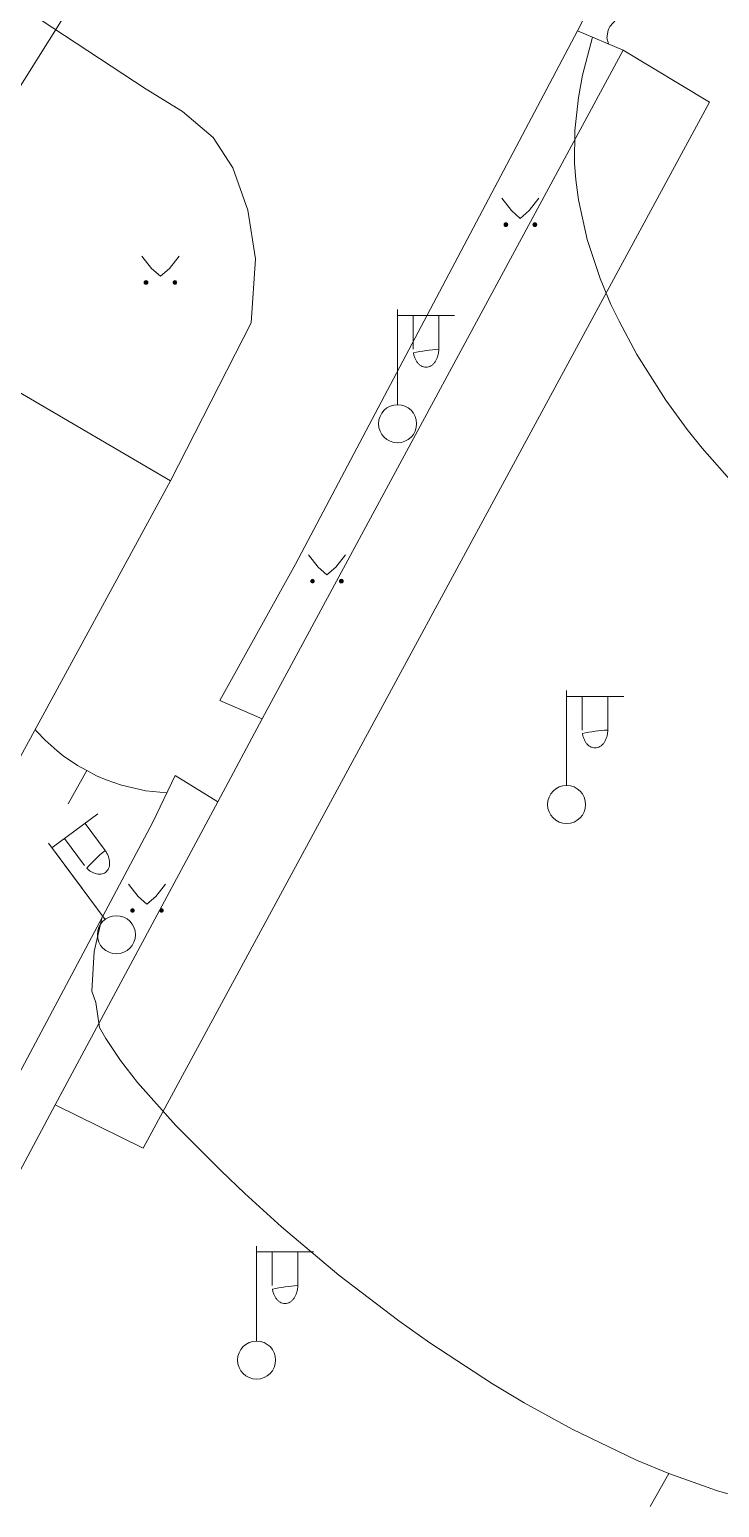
# Model space of a CAD drawing. Extents: x 1000 to 4000, y -5000 to -1000.
# Drawn here: x 1064.5 to 1100.8, y -4222 to -4144.3 of the extents above; entities that cross this region are included whole.
import ezdxf

# ---------------------------------------------------------------- set-up
doc = ezdxf.new("R2010")
doc.units = 0
doc.header["$MEASUREMENT"] = 0
for name, color, linetype in [('СЛОЙ_11', 7, 'CONTINUOUS'), ('СЛОЙ_18', 7, 'CONTINUOUS'), ('СЛОЙ_24', 7, 'CONTINUOUS'), ('СЛОЙ_3', 7, 'CONTINUOUS'), ('СЛОЙ_40', 7, 'CONTINUOUS'), ('СЛОЙ_41', 7, 'CONTINUOUS'), ('СЛОЙ_50', 7, 'CONTINUOUS')]:
    doc.layers.add(name, color=color, linetype=linetype)

msp = doc.modelspace()

# ---------------------------------------------------------------- linework, layer by layer
at = {"layer": 'СЛОЙ_11', "color": 253, "linetype": 'Continuous', "lineweight": 0}
for p, q in [((1076.772, -4180.567), (1095.757, -4145.401)), ((1065.893, -4200.861), (1074.44, -4184.934))]:
    msp.add_line(p, q, dxfattribs=at)
msp.add_lwpolyline([(1095.757, -4145.401), (1100.286, -4148.134), (1070.521, -4203.147), (1065.893, -4200.861)], dxfattribs=at)
at = {"layer": 'СЛОЙ_18', "color": 253, "linetype": 'Continuous', "lineweight": 0}
msp.add_line((1078.396, -4124.447), (1000, -4249.278), dxfattribs=at)
at = {"layer": 'СЛОЙ_24', "color": 253, "linetype": 'Continuous', "lineweight": 0}
msp.add_line((1095.757, -4145.401), (1093.344, -4144.377), dxfattribs=at)
for points in [[(1071.954, -4168.048), (1076.189, -4159.735), (1076.429, -4156.378), (1076.029, -4153.82), (1075.23, -4151.582), (1074.191, -4149.984), (1072.593, -4148.625), (1070.675, -4147.443), (1057.22, -4138.594)], [(1094.104, -4142.949), (1093.879, -4143.365), (1093.344, -4144.377)], [(1093.344, -4144.377), (1078.525, -4172.424), (1074.555, -4179.599)], [(1063.948, -4182.78), (1071.954, -4168.048)], [(1074.555, -4179.599), (1076.772, -4180.567)], [(1074.44, -4184.934), (1076.772, -4180.567)], [(1072.195, -4183.547), (1071.019, -4185.992)], [(1072.195, -4183.547), (1074.44, -4184.934)], [(1071.019, -4185.992), (1047.985, -4229.32), (1046.692, -4232.563)], [(1065.893, -4200.861), (1048.418, -4233.652)]]:
    msp.add_lwpolyline(points, dxfattribs=at)
at = {"layer": 'СЛОЙ_3', "color": 253, "linetype": 'Continuous', "lineweight": 0}
for p, q in [((1083.894, -4164.045), (1083.894, -4159.045)), ((1083.894, -4162.045), (1083.894, -4159.045)), ((1083.894, -4159.359), (1086.894, -4159.359)), ((1084.715, -4161.127), (1084.715, -4159.359)), ((1086.057, -4161.127), (1086.057, -4159.359)), ((1092.779, -4184.07), (1092.779, -4179.07)), ((1092.779, -4182.07), (1092.779, -4179.07)), ((1092.779, -4179.384), (1095.779, -4179.384)), ((1093.6, -4181.152), (1093.6, -4179.384)), ((1094.942, -4181.152), (1094.942, -4179.384)), ((1065.725, -4187.352), (1068.135, -4185.565)), ((1068.516, -4187.484), (1067.463, -4186.064)), ((1067.438, -4188.283), (1066.385, -4186.863)), ((1068.517, -4191.116), (1065.538, -4187.1)), ((1067.326, -4189.51), (1065.538, -4187.1)), ((1076.482, -4213.29), (1076.482, -4208.29)), ((1076.482, -4211.29), (1076.482, -4208.29)), ((1076.482, -4208.604), (1079.482, -4208.604)), ((1077.303, -4210.372), (1077.303, -4208.604)), ((1078.645, -4210.372), (1078.645, -4208.604))]:
    msp.add_line(p, q, dxfattribs=at)
for points in [[(1086.057, -4161.127, -0.035191), (1086.044, -4161.311, -0.036545), (1086.006, -4161.488, -0.03934), (1085.944, -4161.651, -0.0437), (1085.861, -4161.794, -0.049642), (1085.759, -4161.911, -0.056748), (1085.643, -4161.998, -0.0637), (1085.517, -4162.052, -0.068204), (1085.386, -4162.07, -0.068204), (1085.255, -4162.052, -0.0637), (1085.129, -4161.998, -0.056748), (1085.013, -4161.911, -0.049642), (1084.911, -4161.794, -0.0437), (1084.828, -4161.651, -0.03934), (1084.766, -4161.488, -0.036545), (1084.728, -4161.311, -0.035191)], [(1094.942, -4181.152, -0.035191), (1094.929, -4181.336, -0.036545), (1094.891, -4181.513, -0.03934), (1094.829, -4181.676, -0.0437), (1094.746, -4181.819, -0.049642), (1094.644, -4181.936, -0.056748), (1094.528, -4182.023, -0.0637), (1094.402, -4182.077, -0.068204), (1094.271, -4182.095, -0.068204), (1094.14, -4182.077, -0.0637), (1094.014, -4182.023, -0.056748), (1093.898, -4181.936, -0.049642), (1093.796, -4181.819, -0.0437), (1093.713, -4181.676, -0.03934), (1093.651, -4181.513, -0.036545), (1093.613, -4181.336, -0.035191)], [(1068.517, -4187.484, -0.035191), (1068.616, -4187.639, -0.036545), (1068.69, -4187.804, -0.03934), (1068.738, -4187.972, -0.0437), (1068.756, -4188.136, -0.049642), (1068.744, -4188.291, -0.056748), (1068.703, -4188.43, -0.0637), (1068.633, -4188.548, -0.068204), (1068.539, -4188.64, -0.068204), (1068.423, -4188.704, -0.0637), (1068.29, -4188.736, -0.056748), (1068.145, -4188.735, -0.049642), (1067.993, -4188.701, -0.0437), (1067.841, -4188.636, -0.03934), (1067.694, -4188.543, -0.036545), (1067.558, -4188.423, -0.035191)], [(1078.645, -4210.372, -0.035191), (1078.632, -4210.556, -0.036545), (1078.594, -4210.733, -0.03934), (1078.532, -4210.896, -0.0437), (1078.449, -4211.039, -0.049642), (1078.347, -4211.156, -0.056748), (1078.231, -4211.243, -0.0637), (1078.105, -4211.297, -0.068204), (1077.974, -4211.315, -0.068204), (1077.843, -4211.297, -0.0637), (1077.717, -4211.243, -0.056748), (1077.601, -4211.156, -0.049642), (1077.499, -4211.039, -0.0437), (1077.416, -4210.896, -0.03934), (1077.354, -4210.733, -0.036545), (1077.316, -4210.556, -0.035191)]]:
    msp.add_lwpolyline(points, format="xyb", close=True, dxfattribs=at)
for centre in [(1083.894, -4165.045), (1092.779, -4185.07), (1069.113, -4191.919), (1076.482, -4214.29)]:
    msp.add_circle(centre, 1, dxfattribs=at)
at = {"layer": 'СЛОЙ_40', "color": 253, "linetype": 'Continuous', "lineweight": 0}
msp.add_lwpolyline([(1063.88, -4163.307), (1071.954, -4168.048)], dxfattribs=at)
at = {"layer": 'СЛОЙ_41', "color": 253, "linetype": 'Continuous', "lineweight": 0}
for p, q in [((1089.375, -4153.187), (1089.885, -4153.837)), ((1091.325, -4153.187), (1090.815, -4153.837)), ((1089.885, -4153.837), (1090.345, -4154.247)), ((1090.815, -4153.837), (1090.345, -4154.247)), ((1070.455, -4156.224), (1070.965, -4156.874)), ((1072.405, -4156.224), (1071.895, -4156.874)), ((1070.965, -4156.874), (1071.425, -4157.284)), ((1071.895, -4156.874), (1071.425, -4157.284)), ((1079.202, -4171.935), (1079.712, -4172.585)), ((1081.152, -4171.935), (1080.642, -4172.585)), ((1079.712, -4172.585), (1080.172, -4172.995)), ((1080.642, -4172.585), (1080.172, -4172.995)), ((1069.743, -4189.255), (1070.253, -4189.905)), ((1071.693, -4189.255), (1071.183, -4189.905)), ((1070.253, -4189.905), (1070.713, -4190.315)), ((1071.183, -4189.905), (1070.713, -4190.315))]:
    msp.add_line(p, q, dxfattribs=at)
for centre in [(1089.589, -4154.575), (1091.11, -4154.575), (1070.669, -4157.612), (1072.19, -4157.612), (1079.416, -4173.323), (1080.937, -4173.323), (1069.957, -4190.643), (1071.478, -4190.643)]:
    msp.add_circle(centre, 0.0976, dxfattribs=at)
for points in [[(1089.493, -4154.594), (1089.491, -4154.575), (1089.493, -4154.556)], [(1089.498, -4154.612), (1089.493, -4154.556), (1089.498, -4154.538)], [(1089.493, -4154.594), (1089.493, -4154.556), (1089.498, -4154.612)], [(1089.507, -4154.629), (1089.498, -4154.538), (1089.507, -4154.521)], [(1089.498, -4154.612), (1089.498, -4154.538), (1089.507, -4154.629)], [(1089.52, -4154.644), (1089.507, -4154.521), (1089.52, -4154.506)], [(1089.507, -4154.629), (1089.507, -4154.521), (1089.52, -4154.644)], [(1089.534, -4154.656), (1089.52, -4154.506), (1089.534, -4154.494)], [(1089.52, -4154.644), (1089.52, -4154.506), (1089.534, -4154.656)], [(1089.551, -4154.665), (1089.534, -4154.494), (1089.551, -4154.485)], [(1089.534, -4154.656), (1089.534, -4154.494), (1089.551, -4154.665)], [(1089.57, -4154.671), (1089.551, -4154.485), (1089.57, -4154.479)], [(1089.551, -4154.665), (1089.551, -4154.485), (1089.57, -4154.671)], [(1089.589, -4154.673), (1089.57, -4154.479), (1089.589, -4154.477)], [(1089.57, -4154.671), (1089.57, -4154.479), (1089.589, -4154.673)], [(1091.014, -4154.594), (1091.012, -4154.575), (1091.014, -4154.556)], [(1091.019, -4154.612), (1091.014, -4154.556), (1091.019, -4154.538)], [(1091.014, -4154.594), (1091.014, -4154.556), (1091.019, -4154.612)], [(1091.028, -4154.629), (1091.019, -4154.538), (1091.028, -4154.521)], [(1091.019, -4154.612), (1091.019, -4154.538), (1091.028, -4154.629)], [(1091.041, -4154.644), (1091.028, -4154.521), (1091.041, -4154.506)], [(1091.028, -4154.629), (1091.028, -4154.521), (1091.041, -4154.644)], [(1091.055, -4154.656), (1091.041, -4154.506), (1091.055, -4154.494)], [(1091.041, -4154.644), (1091.041, -4154.506), (1091.055, -4154.656)], [(1091.072, -4154.665), (1091.055, -4154.494), (1091.072, -4154.485)], [(1091.055, -4154.656), (1091.055, -4154.494), (1091.072, -4154.665)], [(1091.091, -4154.671), (1091.072, -4154.485), (1091.091, -4154.479)], [(1091.072, -4154.665), (1091.072, -4154.485), (1091.091, -4154.671)], [(1091.11, -4154.673), (1091.091, -4154.479), (1091.11, -4154.477)], [(1091.091, -4154.671), (1091.091, -4154.479), (1091.11, -4154.673)], [(1070.573, -4157.631), (1070.571, -4157.612), (1070.573, -4157.593)], [(1070.578, -4157.649), (1070.573, -4157.593), (1070.578, -4157.575)], [(1070.573, -4157.631), (1070.573, -4157.593), (1070.578, -4157.649)], [(1070.587, -4157.666), (1070.578, -4157.575), (1070.587, -4157.558)], [(1070.578, -4157.649), (1070.578, -4157.575), (1070.587, -4157.666)], [(1070.6, -4157.681), (1070.587, -4157.558), (1070.6, -4157.543)], [(1070.587, -4157.666), (1070.587, -4157.558), (1070.6, -4157.681)], [(1070.614, -4157.693), (1070.6, -4157.543), (1070.614, -4157.531)], [(1070.6, -4157.681), (1070.6, -4157.543), (1070.614, -4157.693)], [(1070.631, -4157.702), (1070.614, -4157.531), (1070.631, -4157.522)], [(1070.614, -4157.693), (1070.614, -4157.531), (1070.631, -4157.702)], [(1070.65, -4157.708), (1070.631, -4157.522), (1070.65, -4157.516)], [(1070.631, -4157.702), (1070.631, -4157.522), (1070.65, -4157.708)], [(1070.669, -4157.71), (1070.65, -4157.516), (1070.669, -4157.514)], [(1070.65, -4157.708), (1070.65, -4157.516), (1070.669, -4157.71)], [(1072.094, -4157.631), (1072.092, -4157.612), (1072.094, -4157.593)], [(1072.099, -4157.649), (1072.094, -4157.593), (1072.099, -4157.575)], [(1072.094, -4157.631), (1072.094, -4157.593), (1072.099, -4157.649)], [(1072.108, -4157.666), (1072.099, -4157.575), (1072.108, -4157.558)], [(1072.099, -4157.649), (1072.099, -4157.575), (1072.108, -4157.666)], [(1072.121, -4157.681), (1072.108, -4157.558), (1072.121, -4157.543)], [(1072.108, -4157.666), (1072.108, -4157.558), (1072.121, -4157.681)], [(1072.135, -4157.693), (1072.121, -4157.543), (1072.135, -4157.531)], [(1072.121, -4157.681), (1072.121, -4157.543), (1072.135, -4157.693)], [(1072.152, -4157.702), (1072.135, -4157.531), (1072.152, -4157.522)], [(1072.135, -4157.693), (1072.135, -4157.531), (1072.152, -4157.702)], [(1072.171, -4157.708), (1072.152, -4157.522), (1072.171, -4157.516)], [(1072.152, -4157.702), (1072.152, -4157.522), (1072.171, -4157.708)], [(1072.19, -4157.71), (1072.171, -4157.516), (1072.19, -4157.514)], [(1072.171, -4157.708), (1072.171, -4157.516), (1072.19, -4157.71)], [(1079.32, -4173.342), (1079.318, -4173.323), (1079.32, -4173.304)], [(1079.325, -4173.36), (1079.32, -4173.304), (1079.325, -4173.286)], [(1079.32, -4173.342), (1079.32, -4173.304), (1079.325, -4173.36)], [(1079.334, -4173.377), (1079.325, -4173.286), (1079.334, -4173.269)], [(1079.325, -4173.36), (1079.325, -4173.286), (1079.334, -4173.377)], [(1079.347, -4173.392), (1079.334, -4173.269), (1079.347, -4173.254)], [(1079.334, -4173.377), (1079.334, -4173.269), (1079.347, -4173.392)], [(1079.361, -4173.404), (1079.347, -4173.254), (1079.361, -4173.242)], [(1079.347, -4173.392), (1079.347, -4173.254), (1079.361, -4173.404)], [(1079.378, -4173.413), (1079.361, -4173.242), (1079.378, -4173.233)], [(1079.361, -4173.404), (1079.361, -4173.242), (1079.378, -4173.413)], [(1079.397, -4173.419), (1079.378, -4173.233), (1079.397, -4173.227)], [(1079.378, -4173.413), (1079.378, -4173.233), (1079.397, -4173.419)], [(1079.416, -4173.421), (1079.397, -4173.227), (1079.416, -4173.225)], [(1079.397, -4173.419), (1079.397, -4173.227), (1079.416, -4173.421)], [(1080.841, -4173.342), (1080.839, -4173.323), (1080.841, -4173.304)], [(1080.846, -4173.36), (1080.841, -4173.304), (1080.846, -4173.286)], [(1080.841, -4173.342), (1080.841, -4173.304), (1080.846, -4173.36)], [(1080.855, -4173.377), (1080.846, -4173.286), (1080.855, -4173.269)], [(1080.846, -4173.36), (1080.846, -4173.286), (1080.855, -4173.377)], [(1080.868, -4173.392), (1080.855, -4173.269), (1080.868, -4173.254)], [(1080.855, -4173.377), (1080.855, -4173.269), (1080.868, -4173.392)], [(1080.882, -4173.404), (1080.868, -4173.254), (1080.882, -4173.242)], [(1080.868, -4173.392), (1080.868, -4173.254), (1080.882, -4173.404)], [(1080.899, -4173.413), (1080.882, -4173.242), (1080.899, -4173.233)], [(1080.882, -4173.404), (1080.882, -4173.242), (1080.899, -4173.413)], [(1080.918, -4173.419), (1080.899, -4173.233), (1080.918, -4173.227)], [(1080.899, -4173.413), (1080.899, -4173.233), (1080.918, -4173.419)], [(1080.937, -4173.421), (1080.918, -4173.227), (1080.937, -4173.225)], [(1080.918, -4173.419), (1080.918, -4173.227), (1080.937, -4173.421)], [(1069.861, -4190.662), (1069.859, -4190.643), (1069.861, -4190.624)], [(1069.866, -4190.68), (1069.861, -4190.624), (1069.866, -4190.606)], [(1069.861, -4190.662), (1069.861, -4190.624), (1069.866, -4190.68)], [(1069.875, -4190.697), (1069.866, -4190.606), (1069.875, -4190.589)], [(1069.866, -4190.68), (1069.866, -4190.606), (1069.875, -4190.697)], [(1069.888, -4190.712), (1069.875, -4190.589), (1069.888, -4190.574)], [(1069.875, -4190.697), (1069.875, -4190.589), (1069.888, -4190.712)], [(1069.902, -4190.724), (1069.888, -4190.574), (1069.902, -4190.562)], [(1069.888, -4190.712), (1069.888, -4190.574), (1069.902, -4190.724)], [(1069.919, -4190.733), (1069.902, -4190.562), (1069.919, -4190.553)], [(1069.902, -4190.724), (1069.902, -4190.562), (1069.919, -4190.733)], [(1069.938, -4190.739), (1069.919, -4190.553), (1069.938, -4190.547)], [(1069.919, -4190.733), (1069.919, -4190.553), (1069.938, -4190.739)], [(1069.957, -4190.741), (1069.938, -4190.547), (1069.957, -4190.545)], [(1069.938, -4190.739), (1069.938, -4190.547), (1069.957, -4190.741)], [(1071.382, -4190.662), (1071.38, -4190.643), (1071.382, -4190.624)], [(1071.387, -4190.68), (1071.382, -4190.624), (1071.387, -4190.606)], [(1071.382, -4190.662), (1071.382, -4190.624), (1071.387, -4190.68)], [(1071.396, -4190.697), (1071.387, -4190.606), (1071.396, -4190.589)], [(1071.387, -4190.68), (1071.387, -4190.606), (1071.396, -4190.697)], [(1071.409, -4190.712), (1071.396, -4190.589), (1071.409, -4190.574)], [(1071.396, -4190.697), (1071.396, -4190.589), (1071.409, -4190.712)], [(1071.423, -4190.724), (1071.409, -4190.574), (1071.423, -4190.562)], [(1071.409, -4190.712), (1071.409, -4190.574), (1071.423, -4190.724)], [(1071.44, -4190.733), (1071.423, -4190.562), (1071.44, -4190.553)], [(1071.423, -4190.724), (1071.423, -4190.562), (1071.44, -4190.733)], [(1071.459, -4190.739), (1071.44, -4190.553), (1071.459, -4190.547)], [(1071.44, -4190.733), (1071.44, -4190.553), (1071.459, -4190.739)], [(1071.478, -4190.741), (1071.459, -4190.547), (1071.478, -4190.545)], [(1071.459, -4190.739), (1071.459, -4190.547), (1071.478, -4190.741)]]:
    msp.add_solid(points, dxfattribs=at)
at = {"layer": 'СЛОЙ_41', "color": 253, "linetype": 'Continuous', "lineweight": 0, "extrusion": (0, 0, -1)}
for points in [[(-1089.589, -4154.673), (-1089.589, -4154.477), (-1089.608, -4154.671)], [(-1089.608, -4154.671), (-1089.589, -4154.477), (-1089.608, -4154.479)], [(-1089.608, -4154.671), (-1089.608, -4154.479), (-1089.626, -4154.665)], [(-1089.626, -4154.665), (-1089.608, -4154.479), (-1089.626, -4154.485)], [(-1089.626, -4154.665), (-1089.626, -4154.485), (-1089.643, -4154.656)], [(-1089.643, -4154.656), (-1089.626, -4154.485), (-1089.643, -4154.494)], [(-1089.643, -4154.656), (-1089.643, -4154.494), (-1089.658, -4154.644)], [(-1089.658, -4154.644), (-1089.643, -4154.494), (-1089.658, -4154.506)], [(-1089.658, -4154.644), (-1089.658, -4154.506), (-1089.67, -4154.629)], [(-1089.67, -4154.629), (-1089.658, -4154.506), (-1089.67, -4154.521)], [(-1089.67, -4154.629), (-1089.67, -4154.521), (-1089.679, -4154.612)], [(-1089.679, -4154.612), (-1089.67, -4154.521), (-1089.679, -4154.538)], [(-1089.679, -4154.612), (-1089.679, -4154.538), (-1089.684, -4154.594)], [(-1089.684, -4154.594), (-1089.679, -4154.538), (-1089.684, -4154.556)], [(-1089.684, -4154.594), (-1089.684, -4154.556), (-1089.686, -4154.575)], [(-1091.11, -4154.673), (-1091.11, -4154.477), (-1091.129, -4154.671)], [(-1091.129, -4154.671), (-1091.11, -4154.477), (-1091.129, -4154.479)], [(-1091.129, -4154.671), (-1091.129, -4154.479), (-1091.147, -4154.665)], [(-1091.147, -4154.665), (-1091.129, -4154.479), (-1091.147, -4154.485)], [(-1091.147, -4154.665), (-1091.147, -4154.485), (-1091.164, -4154.656)], [(-1091.164, -4154.656), (-1091.147, -4154.485), (-1091.164, -4154.494)], [(-1091.164, -4154.656), (-1091.164, -4154.494), (-1091.179, -4154.644)], [(-1091.179, -4154.644), (-1091.164, -4154.494), (-1091.179, -4154.506)], [(-1091.179, -4154.644), (-1091.179, -4154.506), (-1091.191, -4154.629)], [(-1091.191, -4154.629), (-1091.179, -4154.506), (-1091.191, -4154.521)], [(-1091.191, -4154.629), (-1091.191, -4154.521), (-1091.2, -4154.612)], [(-1091.2, -4154.612), (-1091.191, -4154.521), (-1091.2, -4154.538)], [(-1091.2, -4154.612), (-1091.2, -4154.538), (-1091.205, -4154.594)], [(-1091.205, -4154.594), (-1091.2, -4154.538), (-1091.205, -4154.556)], [(-1091.205, -4154.594), (-1091.205, -4154.556), (-1091.207, -4154.575)], [(-1070.669, -4157.71), (-1070.669, -4157.514), (-1070.688, -4157.708)], [(-1070.688, -4157.708), (-1070.669, -4157.514), (-1070.688, -4157.516)], [(-1070.688, -4157.708), (-1070.688, -4157.516), (-1070.706, -4157.702)], [(-1070.706, -4157.702), (-1070.688, -4157.516), (-1070.706, -4157.522)], [(-1070.706, -4157.702), (-1070.706, -4157.522), (-1070.723, -4157.693)], [(-1070.723, -4157.693), (-1070.706, -4157.522), (-1070.723, -4157.531)], [(-1070.723, -4157.693), (-1070.723, -4157.531), (-1070.738, -4157.681)], [(-1070.738, -4157.681), (-1070.723, -4157.531), (-1070.738, -4157.543)], [(-1070.738, -4157.681), (-1070.738, -4157.543), (-1070.75, -4157.666)], [(-1070.75, -4157.666), (-1070.738, -4157.543), (-1070.75, -4157.558)], [(-1070.75, -4157.666), (-1070.75, -4157.558), (-1070.759, -4157.649)], [(-1070.759, -4157.649), (-1070.75, -4157.558), (-1070.759, -4157.575)], [(-1070.759, -4157.649), (-1070.759, -4157.575), (-1070.764, -4157.631)], [(-1070.764, -4157.631), (-1070.759, -4157.575), (-1070.764, -4157.593)], [(-1070.764, -4157.631), (-1070.764, -4157.593), (-1070.766, -4157.612)], [(-1072.19, -4157.71), (-1072.19, -4157.514), (-1072.209, -4157.708)], [(-1072.209, -4157.708), (-1072.19, -4157.514), (-1072.209, -4157.516)], [(-1072.209, -4157.708), (-1072.209, -4157.516), (-1072.227, -4157.702)], [(-1072.227, -4157.702), (-1072.209, -4157.516), (-1072.227, -4157.522)], [(-1072.227, -4157.702), (-1072.227, -4157.522), (-1072.244, -4157.693)], [(-1072.244, -4157.693), (-1072.227, -4157.522), (-1072.244, -4157.531)], [(-1072.244, -4157.693), (-1072.244, -4157.531), (-1072.259, -4157.681)], [(-1072.259, -4157.681), (-1072.244, -4157.531), (-1072.259, -4157.543)], [(-1072.259, -4157.681), (-1072.259, -4157.543), (-1072.271, -4157.666)], [(-1072.271, -4157.666), (-1072.259, -4157.543), (-1072.271, -4157.558)], [(-1072.271, -4157.666), (-1072.271, -4157.558), (-1072.28, -4157.649)], [(-1072.28, -4157.649), (-1072.271, -4157.558), (-1072.28, -4157.575)], [(-1072.28, -4157.649), (-1072.28, -4157.575), (-1072.285, -4157.631)], [(-1072.285, -4157.631), (-1072.28, -4157.575), (-1072.285, -4157.593)], [(-1072.285, -4157.631), (-1072.285, -4157.593), (-1072.287, -4157.612)], [(-1079.416, -4173.421), (-1079.416, -4173.225), (-1079.435, -4173.419)], [(-1079.435, -4173.419), (-1079.416, -4173.225), (-1079.435, -4173.227)], [(-1079.435, -4173.419), (-1079.435, -4173.227), (-1079.453, -4173.413)], [(-1079.453, -4173.413), (-1079.435, -4173.227), (-1079.453, -4173.233)], [(-1079.453, -4173.413), (-1079.453, -4173.233), (-1079.47, -4173.404)], [(-1079.47, -4173.404), (-1079.453, -4173.233), (-1079.47, -4173.242)], [(-1079.47, -4173.404), (-1079.47, -4173.242), (-1079.485, -4173.392)], [(-1079.485, -4173.392), (-1079.47, -4173.242), (-1079.485, -4173.254)], [(-1079.485, -4173.392), (-1079.485, -4173.254), (-1079.497, -4173.377)], [(-1079.497, -4173.377), (-1079.485, -4173.254), (-1079.497, -4173.269)], [(-1079.497, -4173.377), (-1079.497, -4173.269), (-1079.506, -4173.36)], [(-1079.506, -4173.36), (-1079.497, -4173.269), (-1079.506, -4173.286)], [(-1079.506, -4173.36), (-1079.506, -4173.286), (-1079.511, -4173.342)], [(-1079.511, -4173.342), (-1079.506, -4173.286), (-1079.511, -4173.304)], [(-1079.511, -4173.342), (-1079.511, -4173.304), (-1079.513, -4173.323)], [(-1080.937, -4173.421), (-1080.937, -4173.225), (-1080.956, -4173.419)], [(-1080.956, -4173.419), (-1080.937, -4173.225), (-1080.956, -4173.227)], [(-1080.956, -4173.419), (-1080.956, -4173.227), (-1080.974, -4173.413)], [(-1080.974, -4173.413), (-1080.956, -4173.227), (-1080.974, -4173.233)], [(-1080.974, -4173.413), (-1080.974, -4173.233), (-1080.991, -4173.404)], [(-1080.991, -4173.404), (-1080.974, -4173.233), (-1080.991, -4173.242)], [(-1080.991, -4173.404), (-1080.991, -4173.242), (-1081.006, -4173.392)], [(-1081.006, -4173.392), (-1080.991, -4173.242), (-1081.006, -4173.254)], [(-1081.006, -4173.392), (-1081.006, -4173.254), (-1081.018, -4173.377)], [(-1081.018, -4173.377), (-1081.006, -4173.254), (-1081.018, -4173.269)], [(-1081.018, -4173.377), (-1081.018, -4173.269), (-1081.027, -4173.36)], [(-1081.027, -4173.36), (-1081.018, -4173.269), (-1081.027, -4173.286)], [(-1081.027, -4173.36), (-1081.027, -4173.286), (-1081.032, -4173.342)], [(-1081.032, -4173.342), (-1081.027, -4173.286), (-1081.032, -4173.304)], [(-1081.032, -4173.342), (-1081.032, -4173.304), (-1081.034, -4173.323)], [(-1069.957, -4190.741), (-1069.957, -4190.545), (-1069.976, -4190.739)], [(-1069.976, -4190.739), (-1069.957, -4190.545), (-1069.976, -4190.547)], [(-1069.976, -4190.739), (-1069.976, -4190.547), (-1069.994, -4190.733)], [(-1069.994, -4190.733), (-1069.976, -4190.547), (-1069.994, -4190.553)], [(-1069.994, -4190.733), (-1069.994, -4190.553), (-1070.011, -4190.724)], [(-1070.011, -4190.724), (-1069.994, -4190.553), (-1070.011, -4190.562)], [(-1070.011, -4190.724), (-1070.011, -4190.562), (-1070.026, -4190.712)], [(-1070.026, -4190.712), (-1070.011, -4190.562), (-1070.026, -4190.574)], [(-1070.026, -4190.712), (-1070.026, -4190.574), (-1070.038, -4190.697)], [(-1070.038, -4190.697), (-1070.026, -4190.574), (-1070.038, -4190.589)], [(-1070.038, -4190.697), (-1070.038, -4190.589), (-1070.047, -4190.68)], [(-1070.047, -4190.68), (-1070.038, -4190.589), (-1070.047, -4190.606)], [(-1070.047, -4190.68), (-1070.047, -4190.606), (-1070.052, -4190.662)], [(-1070.052, -4190.662), (-1070.047, -4190.606), (-1070.052, -4190.624)], [(-1070.052, -4190.662), (-1070.052, -4190.624), (-1070.054, -4190.643)], [(-1071.478, -4190.741), (-1071.478, -4190.545), (-1071.497, -4190.739)], [(-1071.497, -4190.739), (-1071.478, -4190.545), (-1071.497, -4190.547)], [(-1071.497, -4190.739), (-1071.497, -4190.547), (-1071.515, -4190.733)], [(-1071.515, -4190.733), (-1071.497, -4190.547), (-1071.515, -4190.553)], [(-1071.515, -4190.733), (-1071.515, -4190.553), (-1071.532, -4190.724)], [(-1071.532, -4190.724), (-1071.515, -4190.553), (-1071.532, -4190.562)], [(-1071.532, -4190.724), (-1071.532, -4190.562), (-1071.547, -4190.712)], [(-1071.547, -4190.712), (-1071.532, -4190.562), (-1071.547, -4190.574)], [(-1071.547, -4190.712), (-1071.547, -4190.574), (-1071.559, -4190.697)], [(-1071.559, -4190.697), (-1071.547, -4190.574), (-1071.559, -4190.589)], [(-1071.559, -4190.697), (-1071.559, -4190.589), (-1071.568, -4190.68)], [(-1071.568, -4190.68), (-1071.559, -4190.589), (-1071.568, -4190.606)], [(-1071.568, -4190.68), (-1071.568, -4190.606), (-1071.573, -4190.662)], [(-1071.573, -4190.662), (-1071.568, -4190.606), (-1071.573, -4190.624)], [(-1071.573, -4190.662), (-1071.573, -4190.624), (-1071.575, -4190.643)]]:
    msp.add_solid(points, dxfattribs=at)
at = {"layer": 'СЛОЙ_50', "color": 253, "linetype": 'Continuous', "lineweight": 0}
msp.add_line((1098.146, -4220.246), (1097.174, -4221.994), dxfattribs=at)
for points in [[(1095.531, -4143.696), (1095.389, -4143.787), (1095.055, -4144.151), (1095.006, -4144.252), (1094.957, -4144.354), (1094.897, -4144.755), (1094.976, -4145.069)], [(1094.146, -4144.717), (1093.61, -4146.714), (1093.397, -4147.883), (1093.215, -4149.623), (1093.202, -4151.35), (1093.262, -4152.209), (1093.397, -4153.263), (1093.857, -4155.354), (1094.544, -4157.415), (1095.112, -4158.767), (1095.535, -4159.656), (1096.474, -4161.404), (1097.992, -4163.803), (1099.114, -4165.341), (1099.908, -4166.337), (1101.599, -4168.255)], [(1064.845, -4181.128), (1064.932, -4181.237), (1065.375, -4181.694), (1065.993, -4182.25), (1066.315, -4182.505), (1067.068, -4183.022), (1067.563, -4183.288), (1068.058, -4183.555), (1068.576, -4183.777), (1069.384, -4184.054), (1070.662, -4184.344), (1071.757, -4184.457)], [(1067.563, -4183.288), (1066.578, -4185.029)], [(1068.371, -4190.974), (1067.943, -4192.806), (1067.828, -4194.881), (1068.034, -4195.482), (1068.217, -4196.79), (1068.551, -4197.376), (1069.325, -4198.536), (1070.216, -4199.682), (1072.243, -4201.947), (1074.613, -4204.343), (1075.856, -4205.526), (1077.786, -4207.275), (1080.812, -4209.818), (1083.967, -4212.233), (1085.585, -4213.381), (1088.88, -4215.537), (1090.551, -4216.537), (1093.076, -4217.924), (1096.457, -4219.545), (1098.146, -4220.246), (1100.667, -4221.15), (1103.161, -4221.863)]]:
    msp.add_lwpolyline(points, dxfattribs=at)

doc.saveas('drawing.dxf')
